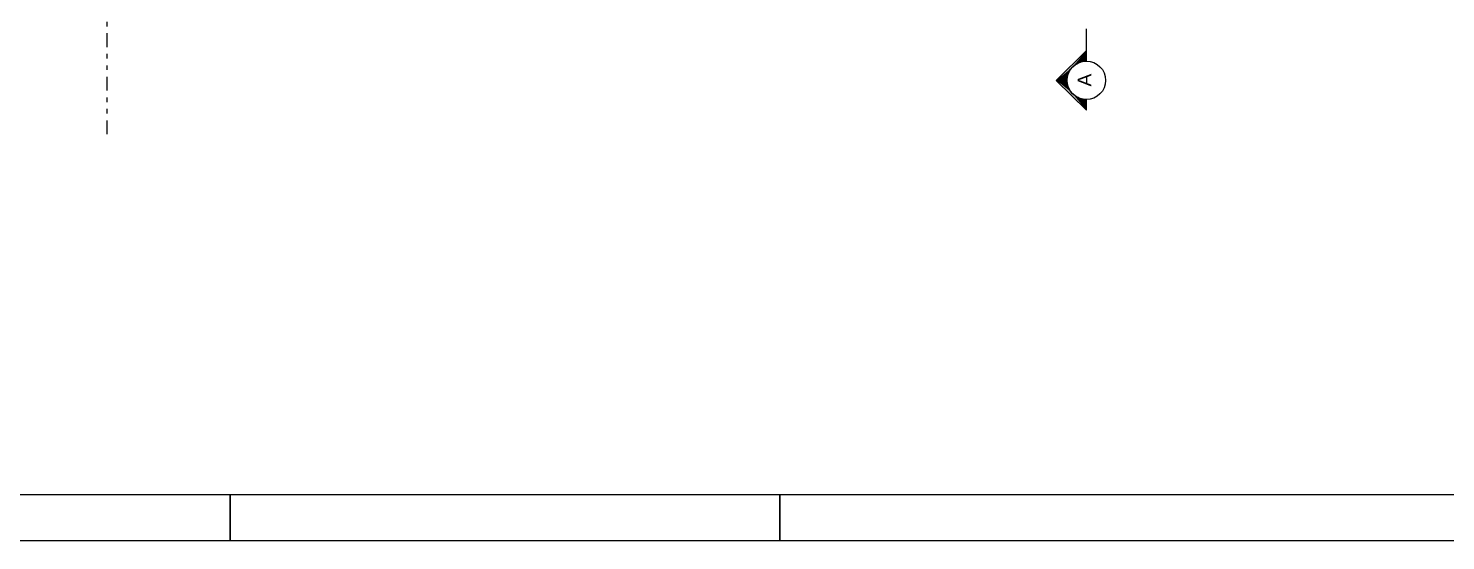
# Model space of a CAD drawing. Extents: x 0 to 119, y 0 to 84.
# Drawn here: x 28.5 to 59.43, y 0 to 11.18 of the extents above; entities that cross this region are included whole.
import ezdxf

# ---------------------------------------------------------------- set-up
doc = ezdxf.new("R2010")
doc.units = 0
doc.linetypes.add('ESTILO_TQS_0004', pattern=[1.09, 0.3, -0.15, 0.02, -0.15, 0.02, -0.15, 0.3])
for name, color, linetype in [('1', 1, 'CONTINUOUS'), ('2', 2, 'CONTINUOUS'), ('7', 7, 'CONTINUOUS')]:
    doc.layers.add(name, color=color, linetype=linetype)
doc.styles.add('TQS_ARIAL', font='arial.ttf')

msp = doc.modelspace()

# ---------------------------------------------------------------- linework, layer by layer
at = {"layer": '1', "linetype": 'CONTINUOUS'}
for points in [[(63.400085, 0.000046), (44.900085, 0.000046), (44.900085, 1.000046), (44.900085, 0.000046), (32.900085, 0.000046), (32.900085, 1.000046), (32.900085, 0.000046), (21.000085, 0.000046), (21.000085, 1.000046), (21.000085, 0.000046), (0.000085, 0.000046), (0.000085, 29.700046), (2.500085, 29.700046), (0.000085, 29.700046), (0.000085, 59.400046), (2.500085, 59.400046), (0.000085, 59.400046), (0.000085, 84.100046)], [(51.585806, 10.700166), (50.929751, 10.049537), (51.585806, 9.398908), (51.585806, 9.629564), (51.553298, 9.630824), (51.516694, 9.635289), (51.477413, 9.643792), (51.438238, 9.656343), (51.402926, 9.671473), (51.36793, 9.6905), (51.338389, 9.710181), (51.308993, 9.733701), (51.283447, 9.758063), (51.251953, 9.794744), (51.223557, 9.837044), (51.206916, 9.868374), (51.190233, 9.908469), (51.177099, 9.952914), (51.168398, 10.003189), (51.165853, 10.045437), (51.166985, 10.080633), (51.173485, 10.129345), (51.183655, 10.170582), (51.200046, 10.215569), (51.219115, 10.25427), (51.241335, 10.289781), (51.266129, 10.321905), (51.297272, 10.354702), (51.33625, 10.387323), (51.373835, 10.412092), (51.415413, 10.433391), (51.454892, 10.448585), (51.488979, 10.458196), (51.524565, 10.465021), (51.560563, 10.468751), (51.585806, 10.46951), (51.585806, 10.700166)]]:
    msp.add_lwpolyline(points, dxfattribs=at)
for points in [[(51.585806, 10.700166), (50.929751, 10.049537), (51.266129, 10.321905)], [(51.585806, 10.700166), (51.266129, 10.321905), (51.297272, 10.354702)], [(51.585806, 10.700166), (51.297272, 10.354702), (51.33625, 10.387323)], [(51.585806, 10.700166), (51.33625, 10.387323), (51.373835, 10.412092)], [(51.585806, 10.700166), (51.373835, 10.412092), (51.415413, 10.433391)], [(51.585806, 10.700166), (51.415413, 10.433391), (51.454892, 10.448585)], [(51.585806, 10.700166), (51.454892, 10.448585), (51.488979, 10.458196)], [(51.585806, 10.700166), (51.488979, 10.458196), (51.524565, 10.465021)], [(51.585806, 10.700166), (51.524565, 10.465021), (51.560563, 10.468751)], [(51.585806, 10.700166), (51.560563, 10.468751), (51.585806, 10.46951)], [(50.929751, 10.049537), (51.241335, 10.289781), (51.266129, 10.321905)], [(50.929751, 10.049537), (51.219115, 10.25427), (51.241335, 10.289781)], [(50.929751, 10.049537), (51.200046, 10.215569), (51.219115, 10.25427)], [(50.929751, 10.049537), (51.183655, 10.170582), (51.200046, 10.215569)], [(50.929751, 10.049537), (51.173485, 10.129345), (51.183655, 10.170582)], [(50.929751, 10.049537), (51.166985, 10.080633), (51.173485, 10.129345)], [(50.929751, 10.049537), (51.165853, 10.045437), (51.166985, 10.080633)], [(50.929751, 10.049537), (51.585806, 9.398908), (51.251953, 9.794744)], [(50.929751, 10.049537), (51.251953, 9.794744), (51.223557, 9.837044)], [(50.929751, 10.049537), (51.223557, 9.837044), (51.206916, 9.868374)], [(50.929751, 10.049537), (51.206916, 9.868374), (51.190233, 9.908469)], [(50.929751, 10.049537), (51.190233, 9.908469), (51.177099, 9.952914)], [(50.929751, 10.049537), (51.177099, 9.952914), (51.168398, 10.003189)], [(50.929751, 10.049537), (51.168398, 10.003189), (51.165853, 10.045437)], [(51.585806, 9.398908), (51.283447, 9.758063), (51.251953, 9.794744)], [(51.585806, 9.398908), (51.308993, 9.733701), (51.283447, 9.758063)], [(51.585806, 9.398908), (51.338389, 9.710181), (51.308993, 9.733701)], [(51.585806, 9.398908), (51.36793, 9.6905), (51.338389, 9.710181)], [(51.585806, 9.398908), (51.402926, 9.671473), (51.36793, 9.6905)], [(51.585806, 9.398908), (51.438238, 9.656343), (51.402926, 9.671473)], [(51.585806, 9.398908), (51.477413, 9.643792), (51.438238, 9.656343)], [(51.585806, 9.398908), (51.516694, 9.635289), (51.477413, 9.643792)], [(51.585806, 9.398908), (51.553298, 9.630824), (51.516694, 9.635289)], [(51.585806, 9.398908), (51.585806, 9.629564), (51.553298, 9.630824)]]:
    msp.add_solid(points, dxfattribs=at)
at = {"layer": '2', "linetype": 'ESTILO_TQS_0004'}
msp.add_line((30.2182, 8.876), (30.2182, 79.172734), dxfattribs=at)
at = {"layer": '2', "linetype": 'CONTINUOUS'}
for p, q in [((51.585806, 10.46951), (51.585806, 11.170526)), ((51.585806, 10.700166), (50.929751, 10.049537)), ((50.929751, 10.049537), (51.585806, 9.398908)), ((51.585806, 9.398908), (51.585806, 9.629564))]:
    msp.add_line(p, q, dxfattribs=at)
msp.add_circle((51.585806, 10.049537), 0.419973, dxfattribs=at)
at = {"layer": '7', "linetype": 'CONTINUOUS'}
msp.add_line((117.900085, 1.000046), (2.500085, 1.000046), dxfattribs=at)

# ---------------------------------------------------------------- texts
at = {"layer": '1', "linetype": 'CONTINUOUS', "style": 'TQS_ARIAL'}
msp.add_text('A', height=0.3, rotation=90, dxfattribs=at).set_placement((51.693273, 9.914624))

doc.saveas('drawing.dxf')
